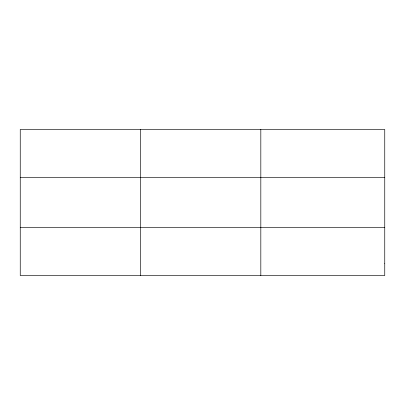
<?xml version="1.0" encoding="UTF-8"?>
<svg xmlns="http://www.w3.org/2000/svg" width="405" height="405" viewBox="0 0 405 405"><rect width="100%" height="100%" fill="white"/><g stroke="black" fill="none" stroke-linecap="round" stroke-linejoin="round"><path stroke-width="0.61" d="M140.535 275.511L140.535 129.489M260.82 275.511L260.82 129.489M20.25 177.673L384.75 177.673M20.25 227.327L384.75 227.327M384.75 263.463L384.75 275.511L20.25 275.511L20.25 129.489L384.75 129.489L384.75 263.463"/></g></svg>
